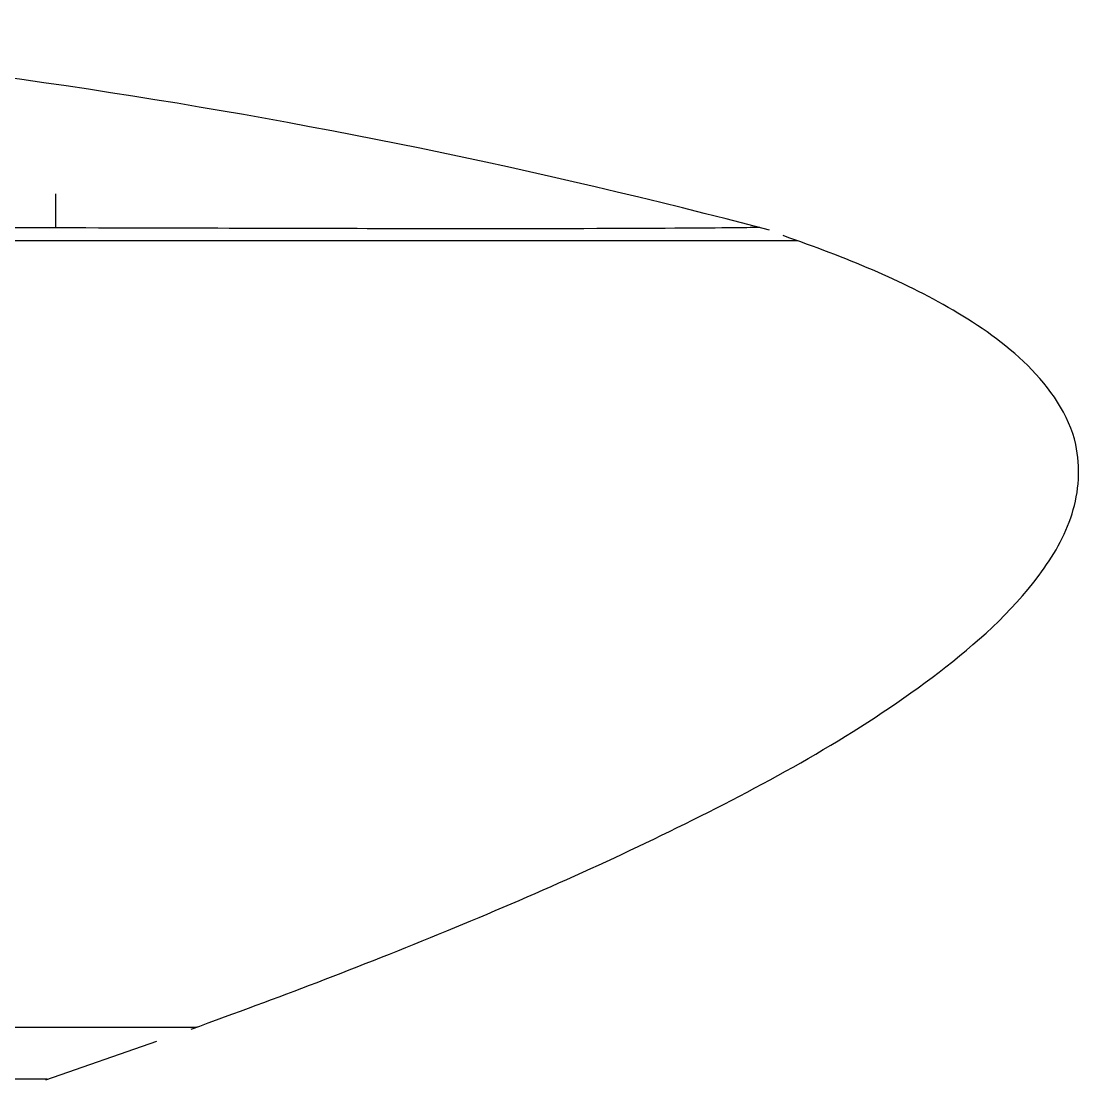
# Model space of a CAD drawing. Header units: millimetres. Extents: x -60 to 7633, y -2614 to 2146.
# Drawn here: x 6386.17 to 6411.23, y 1890.18 to 1915.24 of the extents above; entities that cross this region are included whole.
import ezdxf

# ---------------------------------------------------------------- set-up
doc = ezdxf.new("R2010")
doc.units = ezdxf.units.MM
doc.layers.get('0').update_dxf_attribs({"color": 250})

msp = doc.modelspace()

# ---------------------------------------------------------------- linework, layer by layer
at = {"linetype": 'Continuous'}
for p, q in [((6386.99, 1910.357), (6386.99, 1911.156)), ((6404.49, 1910.045), (6237.89, 1910.045)), ((6252.07, 1891.434), (6390.31, 1891.434)), ((6386.753, 1890.184), (6389.381, 1891.096))]:
    msp.add_line(p, q, dxfattribs=at)
for centre, radius, start, end in [((6365.098, 1763.664), 151.669, 75.18764, 88.02911), ((6404.49, 1909.745), 0.3, 70.3805, 90), ((6390.31, 1891.554), 0.12, 270, 289.9549), ((6321.222, -6720.394), 8610.839, 89.5637371, 90.4366895)]:
    msp.add_arc(centre, radius, start, end, dxfattribs=at)
for points, knots in [([(6238.735, 1910.368), (6238.735, 1910.368), (6239.269, 1910.358), (6240.839, 1910.347), (6241.492, 1910.343), (6243.061, 1910.338), (6243.982, 1910.337), (6247.086, 1910.337), (6249.619, 1910.343), (6255.603, 1910.358), (6259.086, 1910.368), (6266.694, 1910.368), (6270.845, 1910.359), (6277.605, 1910.347), (6279.947, 1910.343), (6284.707, 1910.338), (6287.138, 1910.337), (6292.098, 1910.337), (6294.629, 1910.338), (6299.79, 1910.343), (6302.435, 1910.347), (6310.418, 1910.359), (6315.768, 1910.368), (6323.834, 1910.368), (6326.53, 1910.366), (6331.935, 1910.359), (6334.629, 1910.355), (6342.56, 1910.343), (6347.7, 1910.337), (6355.187, 1910.337), (6357.658, 1910.338), (6362.436, 1910.343), (6364.746, 1910.347), (6371.449, 1910.358), (6375.614, 1910.368), (6383.314, 1910.368), (6386.734, 1910.359), (6391.215, 1910.347), (6392.601, 1910.343), (6395.155, 1910.338), (6396.326, 1910.337), (6399.432, 1910.337), (6400.992, 1910.343), (6403.102, 1910.358), (6403.643, 1910.368), (6403.645, 1910.368), (6403.645, 1910.368), (6403.645, 1910.368)], [0, 0, 0, 0, 0.03125, 0.03125, 0.046875, 0.046875, 0.0625, 0.0625, 0.09375, 0.09375, 0.125, 0.125, 0.15625, 0.15625, 0.171875, 0.171875, 0.1875, 0.1875, 0.203125, 0.203125, 0.21875, 0.21875, 0.25, 0.25, 0.265625, 0.265625, 0.28125, 0.28125, 0.3125, 0.3125, 0.328125, 0.328125, 0.34375, 0.34375, 0.375, 0.375, 0.40625, 0.40625, 0.421875, 0.421875, 0.4375, 0.4375, 0.46875, 0.46875, 0.5, 0.5, 0.5000584, 0.5000584, 0.5000584, 0.5000584]), ([(6390.19, 1891.382), (6391.284, 1891.783), (6393.163, 1892.475), (6396.253, 1893.701), (6399.271, 1894.992), (6403.246, 1896.877), (6407.093, 1899.033), (6410.005, 1901.612), (6411.149, 1903.528), (6411.292, 1905.457), (6410.058, 1907.201), (6407.607, 1908.874), (6405.709, 1909.632), (6404.19, 1910.167)], [0, 0, 0, 0, 0.090727, 0.184908, 0.279122, 0.373307, 0.561278, 0.655296, 0.702479, 0.749318, 0.811742, 0.874568, 1, 1, 1, 1])]:
    msp.add_open_spline(points, degree=3, knots=knots, dxfattribs=at)

doc.saveas('drawing.dxf')
